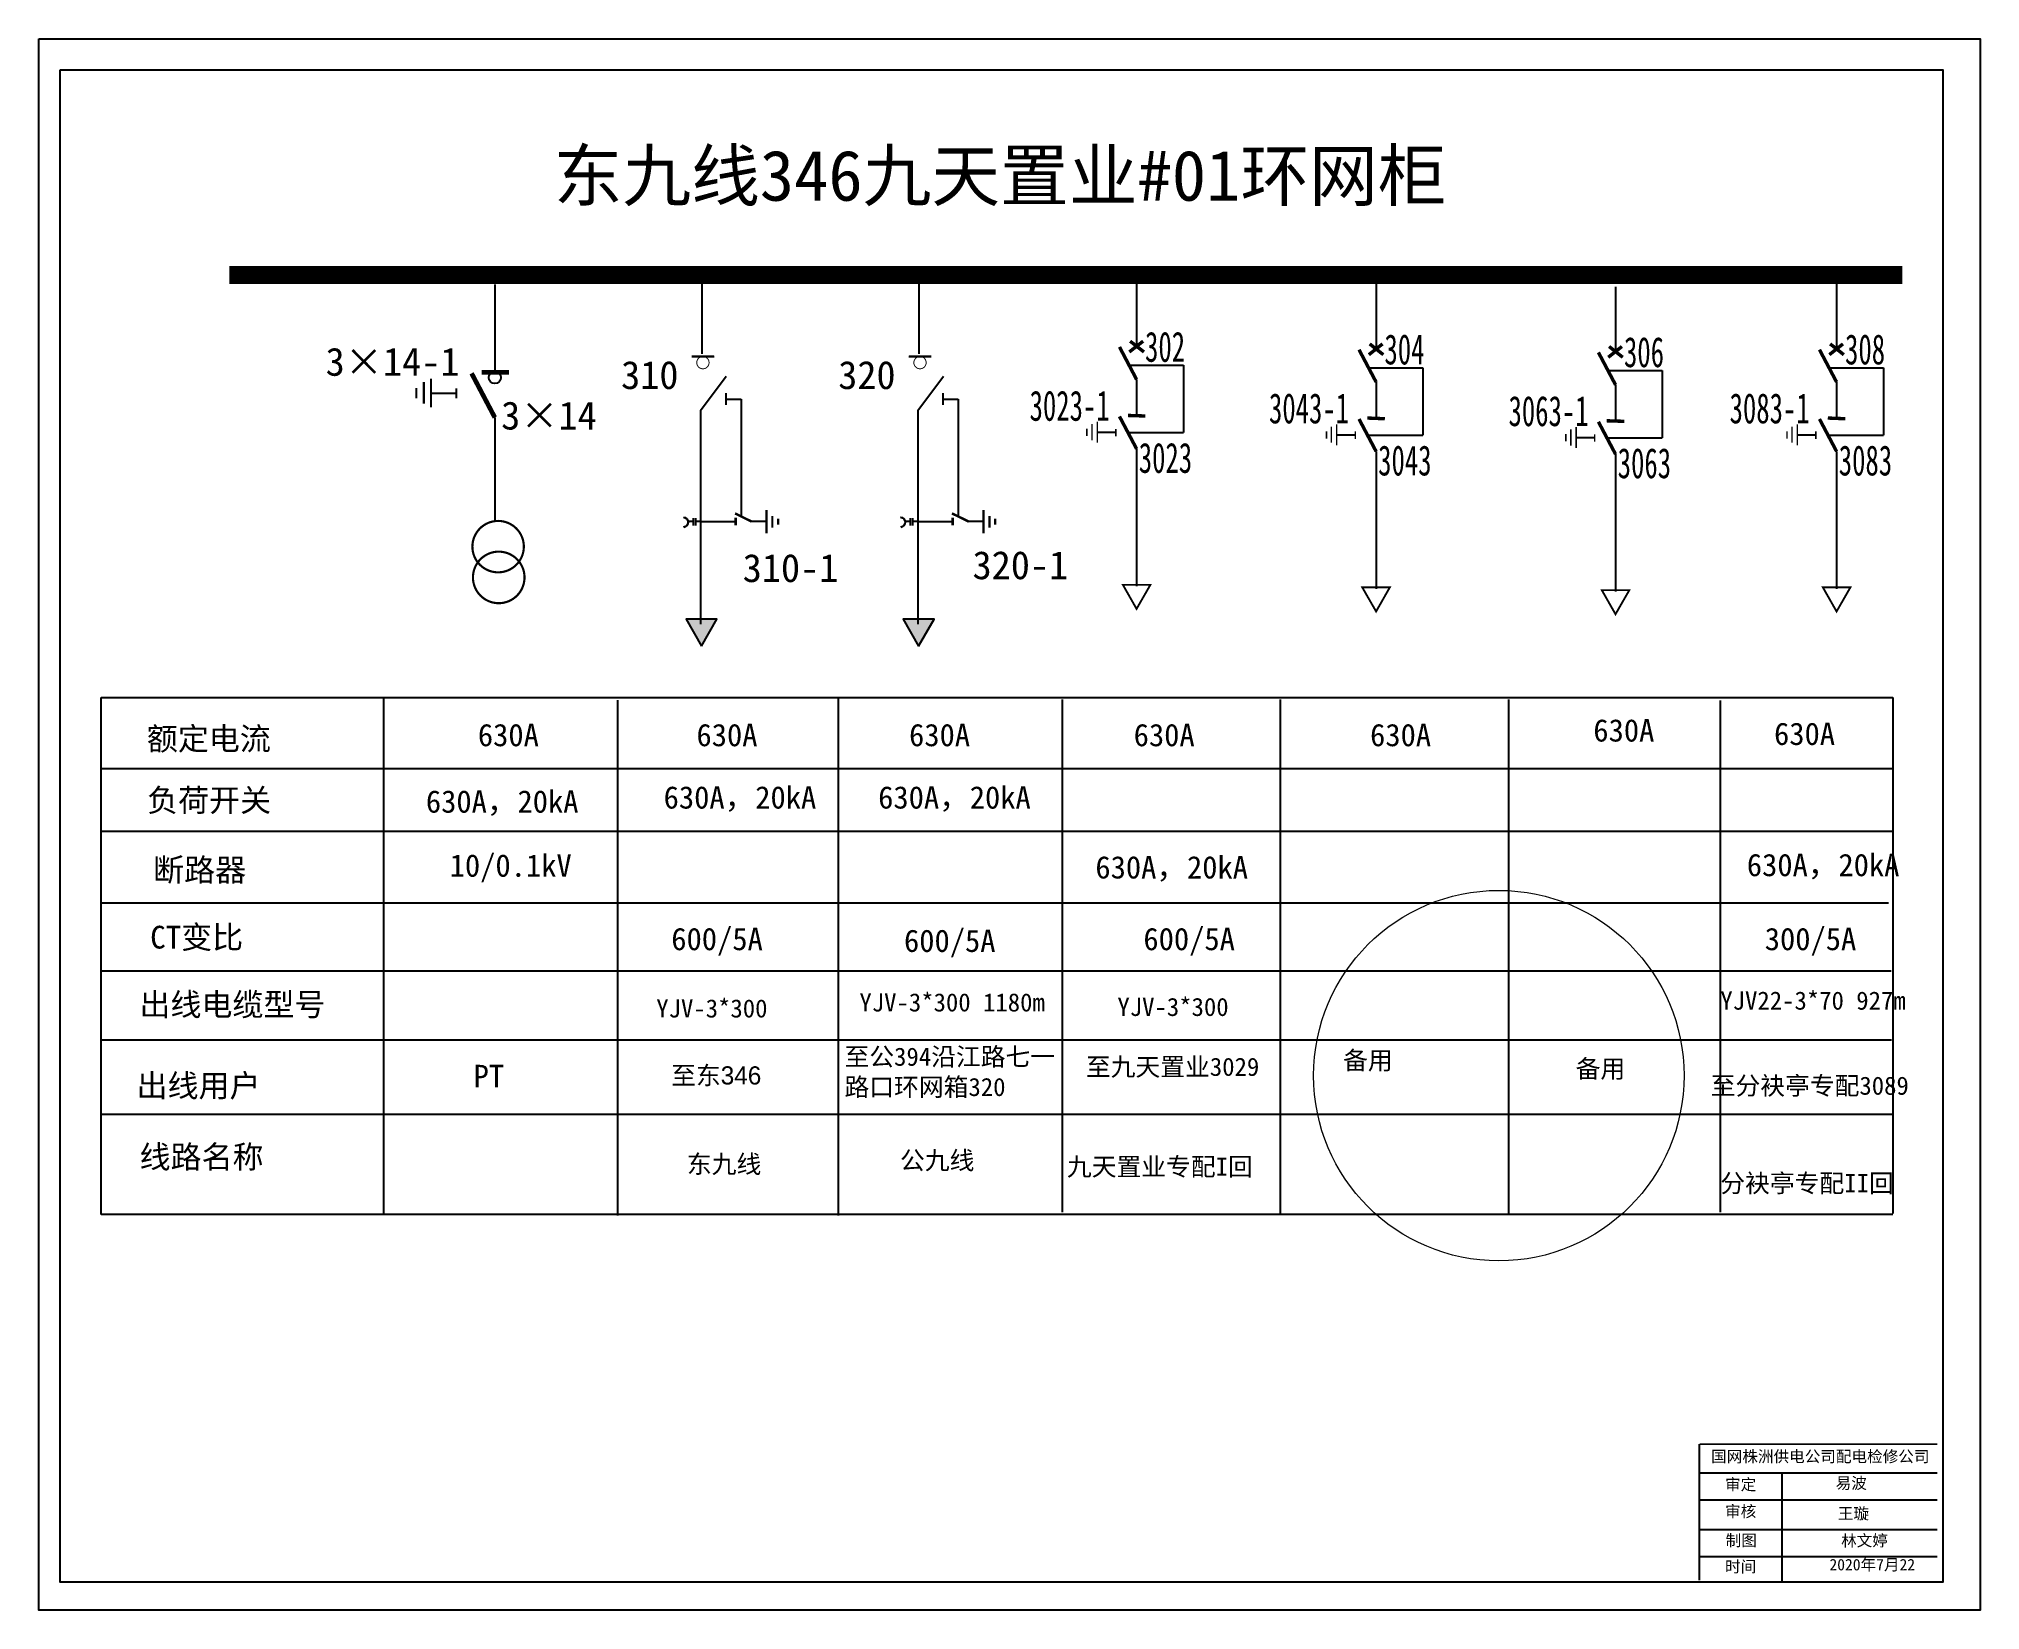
# Model space of a CAD drawing. Extents: x 10 to 152, y -130 to -15.
import ezdxf

# ---------------------------------------------------------------- set-up
doc = ezdxf.new("R2010")
doc.units = 0
doc.header["$LTSCALE"] = 0.774411
doc.layers.get('0').update_dxf_attribs({"linetype": 'CONTINUOUS'})
doc.layers.add('1', color=7, linetype='CONTINUOUS')
doc.layers.add('2', color=7, linetype='CONTINUOUS')
doc.styles.add('HZ', font='')
doc.styles.add('SimSun_txtstyle_1.33_0_0', font='', dxfattribs={"height": 1.328431})
doc.styles.get("Standard").update_dxf_attribs({"font": '', "height": 2.5})
doc.styles.add('字体', font='simkai_0.ttf', dxfattribs={"height": 2.5})
doc.styles.add('宋体', font='')
doc.styles.add('楷体_GB2312_txtstyle_3.00_0_0', font='simkai_0.ttf', dxfattribs={"height": 3})
doc.styles.get('HZ').set_extended_font_data('SimSun')
doc.styles.get('SimSun_txtstyle_1.33_0_0').set_extended_font_data('SimSun')
doc.styles.get('Standard').set_extended_font_data('SimSun')
doc.styles.get('宋体').set_extended_font_data('SimSun')

# ---------------------------------------------------------------- blocks, each defined once
blk = doc.blocks.new('JD')
for points in [[(-2, 0.2), (-2, -0.2), (2, 0.2), (2, -0.2)], [(1, -1.2), (1, -0.8), (-1, -1.2), (-1, -0.8)], [(-0.5, -1.8), (-0.5, -2.2), (0.5, -1.8), (0.5, -2.2)]]:
    blk.add_trace(points)

msp = doc.modelspace()

# ---------------------------------------------------------------- hatches: boundary and pattern name
for points in [[(58.21, -59.69), (59.34, -57.73), (57.08, -57.73)], [(74.08, -59.69), (75.21, -57.73), (72.95, -57.73)]]:
    msp.add_hatch(color=7).paths.add_polyline_path(points)

# ---------------------------------------------------------------- linework, layer by layer
for p, q in [((43.1, -33.25), (43.1, -39.81)), ((90.01, -33.04), (90.01, -37.87)), ((107.52, -33.24), (107.52, -38.07)), ((125.02, -33.44), (125.02, -38.26)), ((141.18, -33.24), (141.18, -38.07)), ((57.5, -38.51), (59.13, -38.51)), ((73.37, -38.51), (75, -38.51)), ((89.46, -39.16), (93.43, -39.16)), ((93.43, -39.16), (93.43, -44.08)), ((106.97, -39.35), (110.94, -39.35)), ((110.94, -39.35), (110.94, -44.28)), ((124.47, -39.55), (128.44, -39.55)), ((128.44, -39.55), (128.44, -44.47)), ((140.63, -39.35), (144.6, -39.35)), ((144.6, -39.35), (144.6, -44.28)), ((90.01, -40.2), (90.01, -42.85)), ((107.52, -40.39), (107.52, -43.05)), ((125.02, -40.59), (125.02, -43.24)), ((141.18, -40.39), (141.18, -43.05)), ((40.28, -41.22), (38.45, -41.22)), ((59.99, -41.21), (59.99, -42.05)), ((60.01, -41.63), (61.1, -41.63)), ((61.1, -41.63), (61.1, -50.21)), ((75.86, -41.21), (75.86, -42.05)), ((75.88, -41.63), (76.96, -41.63)), ((76.96, -41.63), (76.96, -50.21)), ((43.1, -42.98), (43.1, -50.56)), ((88.49, -44.08), (87.15, -44.08)), ((89.39, -44.08), (93.43, -44.08)), ((90.01, -45.27), (90.01, -55.31)), ((106, -44.28), (104.66, -44.28)), ((106.89, -44.28), (110.94, -44.28)), ((123.5, -44.47), (122.16, -44.47)), ((124.4, -44.47), (128.44, -44.47)), ((139.66, -44.28), (138.32, -44.28)), ((140.56, -44.28), (144.6, -44.28)), ((107.52, -45.46), (107.52, -55.51)), ((125.02, -45.66), (125.02, -55.71)), ((141.18, -45.46), (141.18, -55.51)), ((58.21, -50.59), (60.7, -50.59)), ((61.8, -50.57), (62.94, -50.57)), ((74.08, -50.59), (76.57, -50.59)), ((77.67, -50.57), (78.81, -50.57))]:
    msp.add_line(p, q)
at = {"color": 7}
for p, q in [((58.25, -38.33), (58.25, -32.74)), ((74.12, -38.33), (74.12, -32.74))]:
    msp.add_line(p, q, dxfattribs=at)
at = {"color": 0}
for p, q in [((58.14, -42.47), (58.14, -58.08)), ((74.01, -42.47), (74.01, -58.08)), ((34.96, -63.44), (34.96, -101.25)), ((52.06, -63.65), (52.06, -101.31)), ((14.32, -68.64), (29.35, -68.64)), ((29.28, -68.64), (41.96, -68.64)), ((39.46, -68.64), (145.35, -68.64)), ((14.32, -73.21), (29.29, -73.21)), ((29.21, -73.21), (41.89, -73.21)), ((41.68, -73.21), (145.29, -73.21)), ((14.32, -83.42), (29.18, -83.42)), ((29.11, -83.42), (41.78, -83.42)), ((41.57, -83.42), (145.18, -83.42))]:
    msp.add_line(p, q, dxfattribs=at)
at = {"linetype": 'Continuous'}
for p, q in [((131.16, -120.12), (148.54, -120.12)), ((137.19, -120.12), (137.19, -128.02)), ((131.16, -122.1), (148.54, -122.1)), ((131.16, -124.26), (148.54, -124.26)), ((131.16, -126.24), (148.54, -126.24))]:
    msp.add_line(p, q, dxfattribs=at)
for points in [[(9.77, -15.3), (151.68, -15.3), (151.68, -130.17), (9.77, -130.17)], [(11.33, -17.57), (148.94, -17.57), (148.94, -128.13), (11.33, -128.13)]]:
    msp.add_lwpolyline(points, close=True, dxfattribs=at)
for points, const_width in [([(23.69, -32.56), (145.98, -32.56)], 1.33), ([(90.01, -40.2), (88.76, -37.82)], 0.25), ([(90.49, -37.4), (89.48, -38.19)], 0.25), ([(89.54, -37.4), (90.55, -38.19)], 0.25), ([(107.52, -40.39), (106.27, -38.02)], 0.25), ([(107.99, -37.6), (106.99, -38.39)], 0.25), ([(107.05, -37.6), (108.05, -38.39)], 0.25), ([(125.02, -40.59), (123.77, -38.22)], 0.25), ([(125.49, -37.79), (124.49, -38.58)], 0.25), ([(124.55, -37.79), (125.55, -38.58)], 0.25), ([(141.18, -40.39), (139.93, -38.02)], 0.25), ([(141.65, -37.6), (140.65, -38.39)], 0.25), ([(140.71, -37.6), (141.71, -38.39)], 0.25), ([(43.1, -42.98), (41.4, -39.75)], 0.341), ([(44.14, -39.69), (42.13, -39.68)], 0.341), ([(57.5, -38.51), (59.13, -38.51)], 0.139), ([(73.37, -38.51), (75, -38.51)], 0.139), ([(37.37, -40.83), (37.37, -41.57)], 0.149), ([(37.91, -40.38), (37.91, -41.98)], 0.149), ([(38.44, -40.14), (38.44, -42.23)], 0.149), ([(40.28, -40.85), (40.28, -41.59)], 0.149), ([(86.38, -43.79), (86.38, -44.34)], 0.109), ([(86.75, -43.46), (86.75, -44.64)], 0.109), ([(87.14, -43.28), (87.14, -44.82)], 0.109), ([(88.49, -43.81), (88.49, -44.35)], 0.109), ([(90.01, -45.27), (88.76, -42.9)], 0.25), ([(90.65, -42.87), (89.38, -42.83)], 0.25), ([(103.89, -43.99), (103.89, -44.53)], 0.109), ([(104.25, -43.66), (104.25, -44.83)], 0.109), ([(104.64, -43.48), (104.64, -45.01)], 0.109), ([(106, -44), (106, -44.55)], 0.109), ([(107.52, -45.46), (106.27, -43.09)], 0.25), ([(108.16, -43.07), (106.88, -43.02)], 0.25), ([(121.76, -43.85), (121.76, -45.03)], 0.109), ([(122.15, -43.67), (122.15, -45.21)], 0.109), ([(125.02, -45.66), (123.77, -43.29)], 0.25), ([(125.66, -43.26), (124.38, -43.22)], 0.25), ([(137.55, -43.99), (137.55, -44.53)], 0.109), ([(137.92, -43.66), (137.92, -44.83)], 0.109), ([(138.31, -43.48), (138.31, -45.01)], 0.109), ([(139.66, -44), (139.66, -44.55)], 0.109), ([(141.18, -45.46), (139.93, -43.09)], 0.25), ([(141.82, -43.07), (140.54, -43.02)], 0.25), ([(121.39, -44.18), (121.39, -44.73)], 0.109), ([(123.5, -44.2), (123.5, -44.74)], 0.109), ([(60.66, -49.99), (61.87, -50.59)], 0.182), ([(60.7, -50.31), (60.7, -50.87)], 0.182), ([(76.52, -49.99), (77.74, -50.59)], 0.182), ([(76.57, -50.31), (76.57, -50.87)], 0.182)]:
    msp.add_lwpolyline(points, dxfattribs=dict(const_width=const_width))
for points, const_width in [([(57.86, -38.97, 1), (58.76, -38.97, 1)], 0.0695), ([(73.73, -38.97, 1), (74.63, -38.97, 1)], 0.0695), ([(45.22, -52.42, -1), (41.46, -52.42, -1)], 0.159), ([(45.27, -54.67, -1), (41.5, -54.67, -1)], 0.159)]:
    msp.add_lwpolyline(points, format="xyb", close=True, dxfattribs=dict(const_width=const_width))
for points in [[(56.89, -50.27, -0.877934), (56.91, -51.01)], [(72.76, -50.27, -0.877934), (72.77, -51.01)]]:
    msp.add_lwpolyline(points, format="xyb")
for points in [[(57.6, -50.59), (57.22, -50.59)], [(57.6, -50.33), (57.6, -50.88)], [(57.77, -50.33), (57.77, -50.88)], [(58.21, -50.59), (57.77, -50.59)], [(73.47, -50.59), (73.09, -50.59)], [(73.47, -50.33), (73.47, -50.88)], [(73.64, -50.33), (73.64, -50.88)], [(74.08, -50.59), (73.64, -50.59)]]:
    msp.add_lwpolyline(points)
at = {"color": 0, "const_width": 0.141}
for points in [[(89.01, -55.21), (90.01, -56.97), (91.02, -55.21)], [(106.51, -55.4), (107.52, -57.16), (108.52, -55.4)], [(140.18, -55.4), (141.18, -57.16), (142.19, -55.4)], [(124.02, -55.6), (125.02, -57.36), (126.03, -55.6)]]:
    msp.add_lwpolyline(points, close=True, dxfattribs=at)
at = {"color": 7}
for points in [[(58.21, -59.69), (59.34, -57.73), (57.08, -57.73)], [(74.08, -59.69), (75.21, -57.73), (72.95, -57.73)]]:
    msp.add_lwpolyline(points, close=True, dxfattribs=at)
at = {"linetype": 'Continuous', "const_width": 0.139}
for points in [[(131.15, -118.03), (131.15, -127.99)], [(131.16, -118.03), (148.54, -118.03)]]:
    msp.add_lwpolyline(points, dxfattribs=at)
msp.add_circle((43.1, -40.06), 0.444)
at = {"color": 12, "linetype": 'Continuous', "lineweight": 0, "ltscale": 0.880246, "true_color": 0xc00000}
msp.add_circle((116.49, -91.09), 13.54, dxfattribs=at)
at = {"layer": '1'}
for points in [[(56.89, -50.26, -0.877934), (56.9, -51)], [(72.76, -50.26, -0.877934), (72.77, -51)]]:
    msp.add_lwpolyline(points, format="xyb", dxfattribs=at)
at = {"layer": '2'}
for p, q in [((58.14, -42.47), (60.02, -39.96)), ((74.01, -42.47), (75.89, -39.96)), ((14.32, -63.44), (29.29, -63.44)), ((14.32, -101.25), (14.32, -63.44)), ((29.21, -63.44), (41.89, -63.44)), ((41.68, -63.44), (145.29, -63.44)), ((68.19, -63.48), (68.19, -101.31)), ((84.56, -63.6), (84.56, -101.06)), ((100.51, -63.6), (100.51, -101.18)), ((117.19, -63.6), (117.19, -101.18)), ((132.68, -63.67), (132.68, -101.06)), ((145.29, -63.44), (145.29, -101.18)), ((14.32, -78.46), (39.28, -78.46)), ((28.9, -78.46), (41.58, -78.46)), ((41.36, -78.46), (144.97, -78.46)), ((14.32, -88.47), (145.2, -88.47)), ((29.29, -93.94), (14.32, -93.94)), ((41.89, -93.94), (29.21, -93.94)), ((145.29, -93.94), (41.68, -93.94)), ((29.29, -101.25), (14.32, -101.25)), ((41.89, -101.25), (29.21, -101.25)), ((145.29, -101.25), (41.68, -101.25))]:
    msp.add_line(p, q, dxfattribs=at)

# ---------------------------------------------------------------- block references
at = {"xscale": 0.4250017950198526, "yscale": 0.4250017950198526, "zscale": 0.4250017950949055, "rotation": 90}
for p in [(62.96, -50.6), (78.83, -50.6)]:
    msp.add_blockref('JD', p, dxfattribs=at)

# ---------------------------------------------------------------- texts
at = {"style": '宋体', "width": 0.65}
for s, p in [('302', (90.63, -38.91)), ('304', (108.13, -39.1)), ('306', (125.64, -39.3)), ('308', (141.8, -39.1)), ('3023-1', (82.19, -43.22)), ('3043-1', (99.69, -43.41)), ('3063-1', (117.2, -43.61)), ('3083-1', (133.36, -43.41)), ('3023', (90.17, -47.03)), ('3043', (107.67, -47.22)), ('3063', (125.18, -47.42)), ('3083', (141.34, -47.22))]:
    msp.add_text(s, height=2.206, dxfattribs=at).set_placement(p)
at = {"color": 0}
for s, height, p in [('3×14-1', 2.055, (30.73, -39.93)), ('310', 2.055, (52.33, -40.9)), ('320', 2.055, (68.2, -40.9)), ('3×14', 2.055, (43.56, -43.86)), ('310-1', 2.055, (61.22, -55.01)), ('320-1', 2.055, (78.02, -54.8)), ('630A', 1.639, (123.4, -66.67)), ('630A', 1.639, (41.86, -67.01)), ('630A', 1.639, (57.84, -67.01)), ('630A', 1.639, (73.38, -67.01)), ('630A', 1.639, (89.8, -67.01)), ('630A', 1.639, (107.08, -67.01)), ('630A', 1.639, (136.61, -66.92)), ('630A，20kA', 1.639, (38.06, -71.87)), ('630A，20kA', 1.639, (55.44, -71.57)), ('630A，20kA', 1.639, (71.12, -71.57)), ('10/0.1kV', 1.639, (39.8, -76.55)), ('630A，20kA', 1.639, (87, -76.68)), ('630A，20kA', 1.639, (134.62, -76.51)), ('600/5A', 1.639, (56, -81.92)), ('600/5A', 1.639, (73.01, -82.05)), ('600/5A', 1.639, (90.51, -81.92)), ('300/5A', 1.639, (135.93, -81.92)), ('YJV-3*300 1180m', 1.3284, (69.75, -86.4)), ('YJV-3*300', 1.328, (54.9, -86.84)), ('YJV-3*300', 1.328, (88.61, -86.73)), ('PT', 1.639, (41.55, -91.94))]:
    msp.add_text(s, height=height, dxfattribs=at).set_placement(p)
at = {"color": 0, "style": 'HZ'}
for s, p in [('额定电流', (17.66, -67.29)), ('负荷开关', (17.68, -71.79)), ('断路器', (18.12, -76.88)), ('CT变比', (17.91, -81.8)), ('出线电缆型号', (17.12, -86.72)), ('出线用户', (16.91, -92.65)), ('线路名称', (17.13, -97.86))]:
    msp.add_text(s, height=1.661, dxfattribs=at).set_placement(p)
at = {"insert": (47.4, -23.45), "char_height": 3.6831, "width": 76.5226, "attachment_point": 1, "style": 'HZ'}
msp.add_mtext('{\\fKaiTi_GB2312|b0|i0|c134|p49;东九线346九天置业#01环网柜}', dxfattribs=at)
at = {"color": 7, "width": 16.7789, "attachment_point": 1, "style": 'SimSun_txtstyle_1.33_0_0'}
for s, insert, char_height in [('YJV22-3*70 927m', (132.68, -84.94), 1.3284), ('至分袂亭专配3089', (131.98, -91.16), 1.328), ('分袂亭专配II回', (132.68, -98.29), 1.328)]:
    msp.add_mtext(s, dxfattribs=dict(at, insert=insert, char_height=char_height))
at = {"color": 0, "attachment_point": 1}
for s, insert, char_height, width in [('至公394沿江路七一路口环网箱320', (68.66, -89.04), 1.3284, 15.367), ('备用', (105.11, -89.31), 1.328, 16.7789), ('至东{\\f\uffbfﾬￌﾣﾤ_GB2312|b0|i0|c134|p49;346}', (55.99, -90.41), 1.3284, 16.7789), ('至九天置业3029', (86.31, -89.78), 1.328, 16.7789), ('备用', (122.11, -89.92), 1.328, 16.7789), ('公九线', (72.72, -96.62), 1.328, 16.7789), ('{\\f\uffbfﾬￌﾣﾤ_GB2312|b0|i0|c134|p49;东九线}', (57.14, -96.89), 1.3284, 16.7789), ('九天置业专配I回', (84.92, -97.08), 1.328, 16.7789)]:
    msp.add_mtext(s, dxfattribs=dict(at, insert=insert, char_height=char_height, width=width))
at = {"linetype": 'Continuous', "attachment_point": 1}
for s, insert, char_height, width, style in [('国网株洲供电公司配电检修公司', (132.01, -118.51), 0.8359, 22.8519, '字体'), ('审定', (133.03, -120.56), 0.836, 6.5369, '字体'), ('{\\fSimSun|b0|i0|c134|p2;易波}', (141.11, -120.46), 0.8359, 6.5369, '字体'), ('审核', (133.03, -122.52), 0.836, 6.5369, '字体'), ('{\\fSimSun|b0|i0|c134|p2;王璇}', (141.27, -122.68), 0.8359, 9.2095, '字体'), ('制图', (133.07, -124.65), 0.836, 6.5369, '字体'), ('林文婷', (141.51, -124.66), 0.836, 10.8074, '楷体_GB2312_txtstyle_3.00_0_0'), ('时间', (133.03, -126.56), 0.836, 6.5369, '字体')]:
    msp.add_mtext(s, dxfattribs=dict(at, insert=insert, char_height=char_height, width=width, style=style))
at = {"color": 7, "linetype": 'Continuous', "true_color": 0xffffff, "insert": (140.66, -126.42), "char_height": 0.8359, "width": 8.6471, "attachment_point": 1, "style": '楷体_GB2312_txtstyle_3.00_0_0'}
msp.add_mtext('{\\fSimSun|b0|i0|c134|p2;2020年7月22}', dxfattribs=at)

doc.saveas('drawing.dxf')
